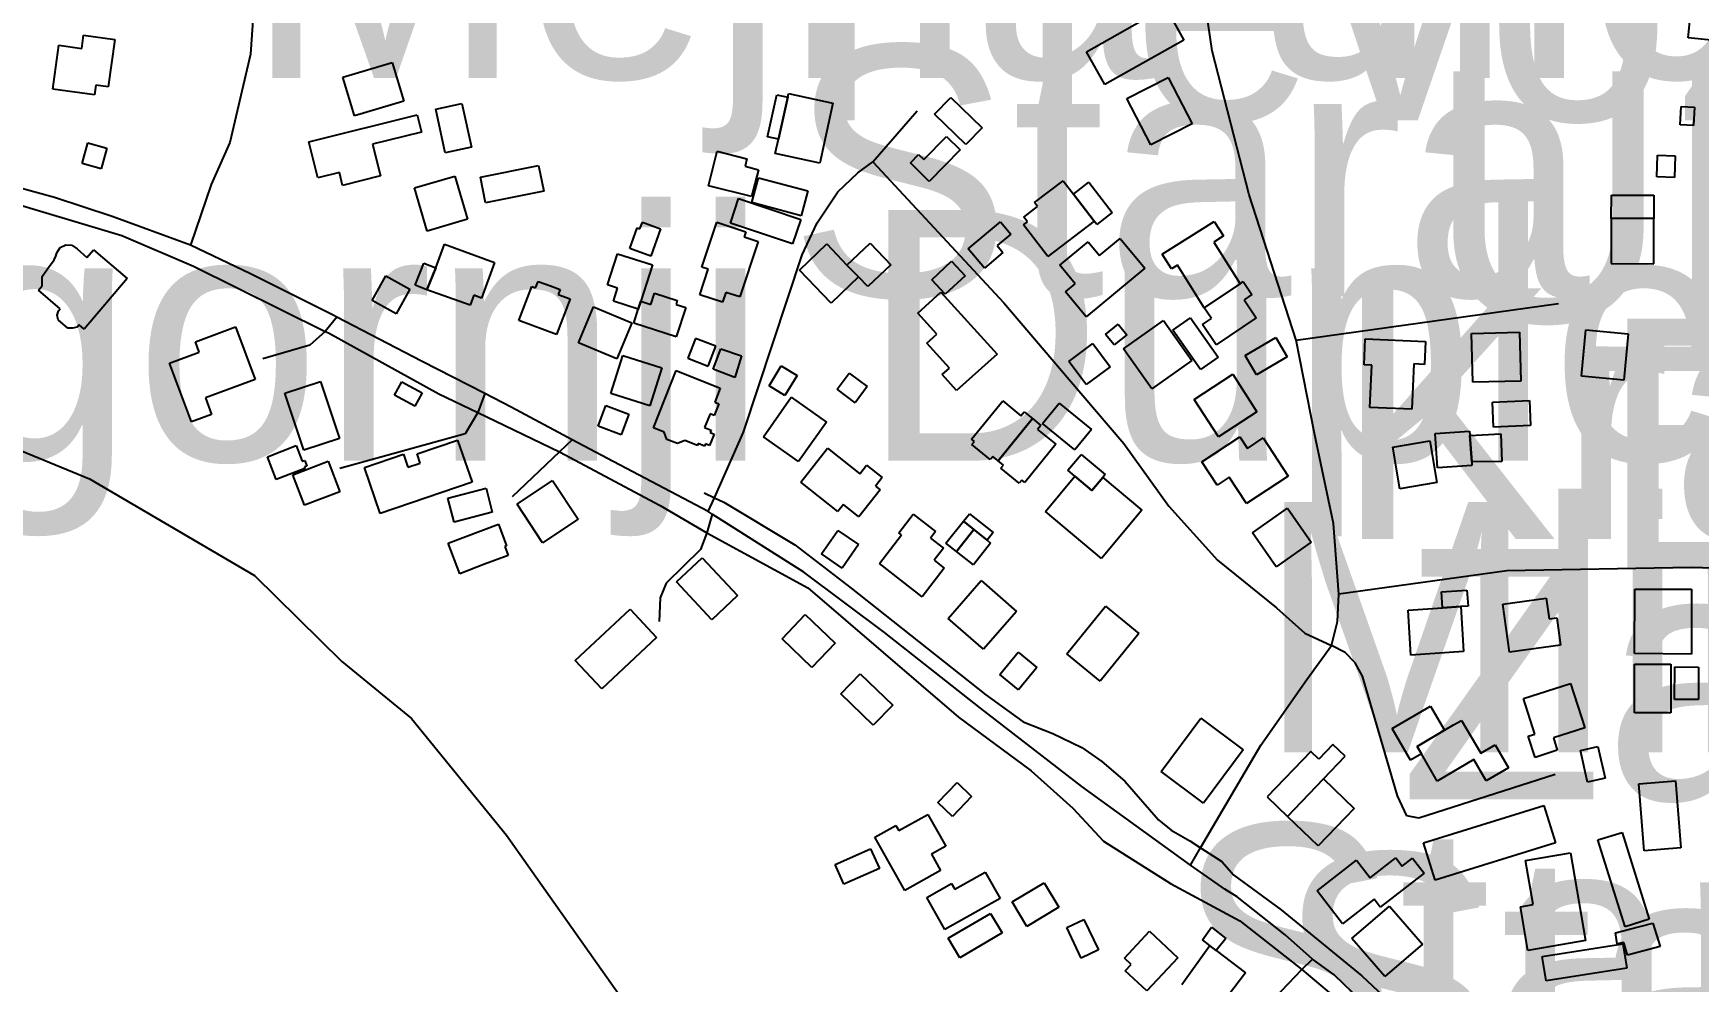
# Model space of a CAD drawing. Extents: x -8864 to 13231, y -7697 to 8949.
# Drawn here: x 4017.5 to 4429.7, y 2731.7 to 2966.6 of the extents above; entities that cross this region are included whole.
import ezdxf

# ---------------------------------------------------------------- set-up
doc = ezdxf.new("R2010")
doc.units = 0
for name, color, linetype in [('OSM_BUILDING_GARAGE', 9, 'CONTINUOUS'), ('OSM_BUILDING_HOUSE', 9, 'CONTINUOUS'), ('OSM_BUILDING_ROOF', 9, 'CONTINUOUS'), ('OSM_BUILDING_YES', 9, 'CONTINUOUS'), ('OSM_HIGHWAY_CYCLEWAY', 8, 'CONTINUOUS'), ('OSM_HIGHWAY_FOOTWAY', 8, 'CONTINUOUS'), ('OSM_HIGHWAY_RESIDENTIAL', 8, 'CONTINUOUS'), ('OSM_HIGHWAY_SERVICE', 8, 'CONTINUOUS'), ('OSM_HIGHWAY_TERTIARY', 8, 'CONTINUOUS'), ('OSM_HIGHWAY_TRACK', 8, 'CONTINUOUS'), ('OSM_HIGHWAY_UNCLASSIFIED', 8, 'CONTINUOUS'), ('OSM_LABELS', 8, 'CONTINUOUS')]:
    doc.layers.add(name, color=color, linetype=linetype)

msp = doc.modelspace()

# ---------------------------------------------------------------- linework, layer by layer
at = {"layer": 'OSM_BUILDING_GARAGE'}
for p, q in [((4218.913174, 2909.203985), (4224.655901, 2914.641417)), ((4224.655901, 2914.641417), (4229.724814, 2909.248463)), ((4221.784537, 2906.301798), (4218.913174, 2909.203985)), ((4224.081628, 2903.899987), (4221.784537, 2906.301798)), ((4229.724814, 2909.248463), (4224.081628, 2903.899987)), ((4239.870297, 2905.556792), (4244.747787, 2910.126903)), ((4248.12451, 2906.524188), (4243.247021, 2901.954076)), ((4244.747787, 2910.126903), (4248.12451, 2906.524188)), ((4243.247021, 2901.954076), (4239.870297, 2905.556792)), ((4273.859581, 2885.330435), (4279.763104, 2889.744873)), ((4279.763104, 2889.744873), (4284.051007, 2884.018334)), ((4278.147484, 2879.603896), (4273.859581, 2885.330435)), ((4284.051007, 2884.018334), (4278.147484, 2879.603896)), ((4157.320518, 2869.296126), (4159.211789, 2874.399973)), ((4159.211789, 2874.399973), (4164.908574, 2872.298389)), ((4163.02496, 2867.194542), (4157.320518, 2869.296126)), ((4164.908574, 2872.298389), (4163.02496, 2867.194542)), ((4273.568617, 2858.387904), (4276.838142, 2862.290846)), ((4276.838142, 2862.290846), (4282.802921, 2857.309313)), ((4275.337376, 2856.909011), (4273.568617, 2858.387904)), ((4279.525738, 2853.395252), (4275.337376, 2856.909011)), ((4282.205677, 2856.597665), (4279.525738, 2853.395252)), ((4282.802921, 2857.309313), (4282.205677, 2856.597665)), ((4212.611489, 2837.661169), (4216.662025, 2843.510023)), ((4216.662025, 2843.510023), (4221.769224, 2839.974024)), ((4217.71103, 2834.125171), (4212.611489, 2837.661169)), ((4221.769224, 2839.974024), (4217.71103, 2834.125171)), ((4423.767714, 2801.645133), (4423.783028, 2809.695645)), ((4423.783028, 2809.695645), (4429.694208, 2809.673406)), ((4429.694208, 2809.673406), (4429.678894, 2801.634013)), ((4429.678894, 2801.634013), (4423.767714, 2801.645133))]:
    msp.add_line(p, q, dxfattribs=at)
at = {"layer": 'OSM_BUILDING_HOUSE'}
for p, q in [((4029.518054, 2962.855537), (4029.962158, 2966.124668)), ((4029.962158, 2966.124668), (4037.665069, 2965.079436)), ((4037.665069, 2965.079436), (4036.064762, 2953.292774)), ((4022.381759, 2952.759038), (4023.859554, 2963.622782)), ((4023.859554, 2963.622782), (4029.518054, 2962.855537)), ((4094.16584, 2955.739062), (4106.31745, 2959.386256)), ((4097.044861, 2946.154059), (4094.16584, 2955.739062)), ((4106.31745, 2959.386256), (4109.19647, 2949.790134)), ((4288.216398, 2950.412825), (4298.392509, 2955.672345)), ((4298.392509, 2955.672345), (4304.32666, 2944.185909)), ((4032.649754, 2951.369101), (4022.381759, 2952.759038)), ((4032.971347, 2953.715314), (4032.649754, 2951.369101)), ((4036.064762, 2953.292774), (4032.971347, 2953.715314)), ((4109.19647, 2949.790134), (4097.044861, 2946.154059)), ((4294.150548, 2938.937509), (4288.216398, 2950.412825)), ((4085.720204, 2939.704754), (4112.565536, 2946.376449)), ((4112.565536, 2946.376449), (4113.622198, 2942.128803)), ((4304.32666, 2944.185909), (4294.150548, 2938.937509)), ((4087.948382, 2930.764682), (4085.720204, 2939.704754)), ((4113.622198, 2942.128803), (4101.508873, 2939.115421)), ((4101.508873, 2939.115421), (4103.4614, 2931.276178)), ((4093.269975, 2932.087901), (4087.948382, 2930.764682)), ((4094.050986, 2928.929965), (4093.269975, 2932.087901)), ((4103.4614, 2931.276178), (4094.050986, 2928.929965)), ((4111.861095, 2928.318393), (4121.815154, 2931.2317)), ((4121.815154, 2931.2317), (4124.946855, 2920.556987)), ((4115.000452, 2917.632561), (4111.861095, 2928.318393)), ((4265.352689, 2924.66008), (4272.427728, 2930.086393)), ((4272.427728, 2930.086393), (4274.969842, 2926.783903)), ((4274.969842, 2926.783903), (4280.107668, 2920.101088)), ((4262.67275, 2921.046245), (4266.103072, 2923.681565)), ((4266.103072, 2923.681565), (4265.352689, 2924.66008)), ((4124.946855, 2920.556987), (4115.000452, 2917.632561)), ((4183.001991, 2908.692489), (4186.707964, 2919.83422)), ((4186.707964, 2919.83422), (4193.905514, 2917.43241)), ((4262.619151, 2919.133692), (4263.583929, 2919.878698)), ((4268.652843, 2911.29445), (4262.619151, 2919.133692)), ((4263.583929, 2919.878698), (4262.67275, 2921.046245)), ((4280.107668, 2920.101088), (4268.652843, 2911.29445)), ((4408.086242, 2920.768258), (4408.032644, 2909.582048)), ((4418.629888, 2920.72378), (4408.086242, 2920.768258)), ((4418.57629, 2909.53757), (4418.629888, 2920.72378)), ((4117.106119, 2908.503457), (4119.25007, 2914.396788)), ((4119.25007, 2914.396788), (4131.662016, 2909.837796)), ((4196.930017, 2915.030599), (4192.366464, 2901.298026)), ((4193.905514, 2917.43241), (4193.484381, 2916.164788)), ((4193.484381, 2916.164788), (4196.930017, 2915.030599)), ((4271.585462, 2909.170627), (4278.63753, 2914.986121)), ((4278.63753, 2914.986121), (4281.424667, 2911.605796)), ((4281.424667, 2911.605796), (4286.531865, 2915.808964)), ((4286.531865, 2915.808964), (4292.649783, 2908.392262)), ((4021.018819, 2908.247709), (4022.718666, 2910.482727)), ((4022.718666, 2910.482727), (4023.070886, 2911.405645)), ((4023.070886, 2911.405645), (4023.346537, 2912.261846)), ((4023.346537, 2912.261846), (4024.196461, 2913.529468)), ((4024.196461, 2913.529468), (4025.567058, 2914.196638)), ((4025.567058, 2914.196638), (4027.090795, 2914.096562)), ((4027.090795, 2914.096562), (4028.354195, 2913.251481)), ((4028.354195, 2913.251481), (4030.750826, 2911.07206)), ((4030.750826, 2911.07206), (4032.389417, 2912.995732)), ((4032.389417, 2912.995732), (4040.766141, 2905.857018)), ((4019.686506, 2906.357395), (4021.018819, 2908.247709)), ((4019.70182, 2904.06678), (4019.686506, 2906.357395)), ((4114.908569, 2903.054906), (4117.106119, 2908.503457)), ((4131.662016, 2909.837796), (4128.423118, 2901.042278)), ((4182.466003, 2901.86512), (4184.57167, 2908.169872)), ((4184.57167, 2908.169872), (4183.001991, 2908.692489)), ((4275.360347, 2904.589396), (4271.585462, 2909.170627)), ((4292.649783, 2908.392262), (4278.086228, 2896.39433)), ((4408.032644, 2909.582048), (4418.57629, 2909.53757)), ((4018.790641, 2902.988189), (4019.70182, 2904.06678)), ((4024.188804, 2898.384719), (4018.790641, 2902.988189)), ((4040.766141, 2905.857018), (4030.092326, 2893.358708)), ((4125.605354, 2899.24092), (4114.908569, 2903.054906)), ((4137.718678, 2895.482531), (4140.865692, 2903.888868)), ((4140.865692, 2903.888868), (4141.838127, 2903.533044)), ((4141.838127, 2903.533044), (4142.450685, 2905.167609)), ((4142.450685, 2905.167609), (4145.521129, 2904.022302)), ((4145.521129, 2904.022302), (4147.910104, 2903.121623)), ((4147.910104, 2903.121623), (4147.458342, 2901.920718)), ((4147.458342, 2901.920718), (4150.360334, 2900.831007)), ((4188.928485, 2902.443334), (4188.109189, 2899.985926)), ((4192.366464, 2901.298026), (4188.928485, 2902.443334)), ((4236.424662, 2897.317248), (4242.159731, 2902.510051)), ((4242.159731, 2902.510051), (4256.041815, 2887.154031)), ((4272.956059, 2902.610126), (4275.360347, 2904.589396)), ((4278.086228, 2896.39433), (4272.956059, 2902.610126)), ((4023.400136, 2896.783512), (4023.752356, 2897.873222)), ((4023.752356, 2897.873222), (4024.188804, 2898.384719)), ((4126.531847, 2901.742806), (4125.605354, 2899.24092)), ((4128.423118, 2901.042278), (4126.531847, 2901.742806)), ((4150.360334, 2900.831007), (4147.052523, 2891.991011)), ((4152.496628, 2889.956143), (4156.202601, 2898.829499)), ((4156.202601, 2898.829499), (4165.6513, 2894.893198)), ((4188.109189, 2899.985926), (4182.466003, 2901.86512)), ((4023.683444, 2895.627085), (4023.400136, 2896.783512)), ((4026.087732, 2893.569979), (4023.683444, 2895.627085)), ((4028.407793, 2893.792368), (4027.220963, 2893.53662)), ((4028.905496, 2894.370582), (4028.407793, 2893.792368)), ((4030.092326, 2893.358708), (4028.905496, 2894.370582)), ((4057.619129, 2890.178533), (4067.557874, 2893.881324)), ((4067.557874, 2893.881324), (4072.389421, 2880.904876)), ((4147.052523, 2891.991011), (4137.718678, 2895.482531)), ((4165.6513, 2894.893198), (4161.945327, 2886.008724)), ((4241.133697, 2892.113325), (4236.424662, 2897.317248)), ((4027.220963, 2893.53662), (4026.087732, 2893.569979)), ((4058.553279, 2887.665528), (4057.619129, 2890.178533)), ((4161.945327, 2886.008724), (4152.496628, 2889.956143)), ((4238.645182, 2889.867188), (4241.133697, 2892.113325)), ((4244.242427, 2883.67363), (4238.645182, 2889.867188)), ((4346.907063, 2884.518712), (4347.198027, 2890.91242)), ((4347.198027, 2890.91242), (4362.121459, 2890.24525)), ((4362.121459, 2890.24525), (4361.868779, 2884.618787)), ((4373.499715, 2892.291237), (4385.406301, 2892.602583)), ((4373.813651, 2880.182109), (4373.499715, 2892.291237)), ((4385.406301, 2892.602583), (4385.720237, 2880.482336)), ((4400.681954, 2881.716599), (4401.761586, 2893.158557)), ((4401.761586, 2893.158557), (4412.243976, 2892.168923)), ((4412.243976, 2892.168923), (4411.164344, 2880.726965)), ((4051.22556, 2884.941252), (4058.553279, 2887.665528)), ((4160.452218, 2877.402236), (4163.446093, 2886.842686)), ((4163.446093, 2886.842686), (4173.101531, 2883.784825)), ((4256.041815, 2887.154031), (4246.057128, 2878.136123)), ((4056.662008, 2870.363597), (4051.22556, 2884.941252)), ((4173.101531, 2883.784825), (4170.107656, 2874.344376)), ((4171.026492, 2868.873585), (4176.669678, 2883.084297)), ((4176.669678, 2883.084297), (4187.557887, 2878.736575)), ((4242.481324, 2882.083543), (4244.242427, 2883.67363)), ((4246.057128, 2878.136123), (4242.481324, 2882.083543)), ((4348.828962, 2884.440875), (4346.907063, 2884.518712)), ((4348.361887, 2873.932955), (4348.828962, 2884.440875)), ((4359.227125, 2884.729982), (4358.721765, 2873.477055)), ((4361.868779, 2884.618787), (4359.227125, 2884.729982)), ((4411.164344, 2880.726965), (4400.681954, 2881.716599)), ((4072.389421, 2880.904876), (4060.099987, 2876.334765)), ((4079.786053, 2877.502312), (4088.629852, 2880.404499)), ((4084.433833, 2863.369437), (4079.786053, 2877.502312)), ((4088.629852, 2880.404499), (4093.277632, 2866.282744)), ((4170.107656, 2874.344376), (4160.452218, 2877.402236)), ((4187.557887, 2878.736575), (4186.179633, 2875.256174)), ((4385.720237, 2880.482336), (4373.813651, 2880.182109)), ((4060.099987, 2876.334765), (4061.639037, 2872.209433)), ((4187.213324, 2874.844753), (4186.064779, 2871.953685)), ((4186.179633, 2875.256174), (4187.213324, 2874.844753)), ((4358.721765, 2873.477055), (4348.361887, 2873.932955)), ((4061.639037, 2872.209433), (4056.662008, 2870.363597)), ((4185.023431, 2872.365106), (4183.675804, 2868.98478)), ((4183.675804, 2868.98478), (4185.25314, 2868.33985)), ((4186.064779, 2871.953685), (4185.023431, 2872.365106)), ((4093.277632, 2866.282744), (4084.433833, 2863.369437)), ((4112.519594, 2862.457638), (4122.534909, 2865.871322)), ((4122.534909, 2865.871322), (4126.110714, 2855.40788)), ((4173.668146, 2867.783875), (4171.026492, 2868.873585)), ((4174.326646, 2866.026995), (4173.668146, 2867.783875)), ((4176.952986, 2864.981763), (4174.326646, 2866.026995)), ((4178.73706, 2865.771247), (4176.952986, 2864.981763)), ((4181.899388, 2864.492505), (4178.73706, 2865.771247)), ((4182.113783, 2865.03736), (4181.899388, 2864.492505)), ((4183.629863, 2864.38131), (4182.113783, 2865.03736)), ((4183.859572, 2864.937285), (4183.629863, 2864.38131)), ((4184.908576, 2864.503625), (4183.859572, 2864.937285)), ((4186.057122, 2867.316856), (4184.908576, 2864.503625)), ((4185.25314, 2868.33985), (4185.008117, 2867.750517)), ((4185.008117, 2867.750517), (4186.057122, 2867.316856)), ((4306.746262, 2860.478368), (4316.133706, 2866.683045)), ((4316.133706, 2866.683045), (4318.01732, 2863.814216)), ((4318.01732, 2863.814216), (4321.891746, 2866.382819)), ((4321.891746, 2866.382819), (4328.101548, 2856.93125)), ((4099.510405, 2859.055073), (4109.135214, 2862.346443)), ((4109.135214, 2862.346443), (4110.245475, 2859.12179)), ((4113.300605, 2860.167023), (4112.519594, 2862.457638)), ((4103.407802, 2847.646474), (4099.510405, 2859.055073)), ((4110.245475, 2859.12179), (4113.300605, 2860.167023)), ((4268.032628, 2848.18021), (4275.337376, 2856.909011)), ((4275.337376, 2856.909011), (4279.525738, 2853.395252)), ((4279.525738, 2853.395252), (4282.205677, 2856.597665)), ((4282.205677, 2856.597665), (4291.922371, 2848.469316)), ((4310.559432, 2854.685113), (4306.746262, 2860.478368)), ((4313.499708, 2856.71998), (4310.559432, 2854.685113)), ((4317.833553, 2850.13724), (4313.499708, 2856.71998)), ((4328.101548, 2856.93125), (4317.833553, 2850.13724)), ((4126.110714, 2855.40788), (4103.407802, 2847.646474)), ((4120.138278, 2851.46046), (4129.586978, 2853.928987)), ((4129.586978, 2853.928987), (4131.126028, 2848.024537)), ((4137.236289, 2849.970448), (4146.057117, 2855.84154)), ((4146.057117, 2855.84154), (4152.412401, 2846.289896)), ((4121.677329, 2845.567129), (4120.138278, 2851.46046)), ((4143.583916, 2840.418804), (4137.236289, 2849.970448)), ((4291.922371, 2848.469316), (4281.922369, 2836.54922)), ((4319.273063, 2842.92069), (4327.948408, 2849.025291)), ((4327.948408, 2849.025291), (4333.836617, 2840.618955)), ((4131.126028, 2848.024537), (4121.677329, 2845.567129)), ((4152.412401, 2846.289896), (4143.583916, 2840.418804)), ((4281.922369, 2836.54922), (4268.032628, 2848.18021)), ((4325.161272, 2834.503234), (4319.273063, 2842.92069)), ((4333.836617, 2840.618955), (4325.161272, 2834.503234)), ((4176.677335, 2830.755965), (4183.078561, 2836.738252)), ((4183.078561, 2836.738252), (4191.830476, 2827.375639)), ((4185.42925, 2821.393352), (4176.677335, 2830.755965)), ((4413.85194, 2812.975896), (4413.874911, 2828.965726)), ((4413.874911, 2828.965726), (4427.933105, 2828.943487)), ((4427.933105, 2828.943487), (4427.910134, 2812.88694)), ((4191.830476, 2827.375639), (4185.42925, 2821.393352)), ((4273.315937, 2812.920298), (4282.879491, 2824.71808)), ((4282.879491, 2824.71808), (4291.156674, 2817.979667)), ((4357.772301, 2823.750684), (4366.28685, 2824.317778)), ((4358.50737, 2812.642311), (4357.772301, 2823.750684)), ((4366.28685, 2824.317778), (4370.804462, 2824.618005)), ((4370.804462, 2824.618005), (4371.539531, 2813.509631)), ((4381.263881, 2825.218457), (4391.991294, 2826.68623)), ((4382.879502, 2813.365078), (4381.263881, 2825.218457)), ((4391.991294, 2826.68623), (4392.680421, 2821.615742)), ((4202.825883, 2816.623089), (4208.59158, 2822.660974)), ((4208.59158, 2822.660974), (4216.003526, 2815.600096)), ((4392.680421, 2821.615742), (4394.602321, 2821.882609)), ((4394.602321, 2821.882609), (4395.528814, 2815.088599)), ((4210.237829, 2809.562212), (4202.825883, 2816.623089)), ((4216.003526, 2815.600096), (4210.237829, 2809.562212)), ((4291.156674, 2817.979667), (4281.59312, 2806.170766)), ((4281.59312, 2806.170766), (4273.315937, 2812.920298)), ((4371.539531, 2813.509631), (4358.50737, 2812.642311)), ((4395.528814, 2815.088599), (4382.879502, 2813.365078)), ((4427.910134, 2812.88694), (4413.85194, 2812.975896)), ((4413.836626, 2798.353763), (4413.85194, 2810.407293)), ((4413.85194, 2810.407293), (4422.848878, 2810.407293)), ((4422.848878, 2810.407293), (4422.833564, 2798.342643)), ((4386.355765, 2801.889762), (4398.017329, 2805.592553)), ((4398.017329, 2805.592553), (4401.52422, 2794.584255)), ((4389.165873, 2793.060884), (4386.355765, 2801.889762)), ((4296.639063, 2783.820586), (4306.485925, 2797.008304)), ((4306.485925, 2797.008304), (4316.975972, 2789.157942)), ((4422.833564, 2798.342643), (4413.836626, 2798.353763)), ((4387.534939, 2792.538268), (4389.165873, 2793.060884)), ((4389.204158, 2787.300987), (4387.534939, 2792.538268)), ((4401.52422, 2794.584255), (4393.74474, 2792.104608)), ((4393.74474, 2792.104608), (4394.717175, 2789.057867)), ((4316.975972, 2789.157942), (4307.136767, 2775.959105)), ((4394.717175, 2789.057867), (4389.204158, 2787.300987)), ((4307.136767, 2775.959105), (4296.639063, 2783.820586)), ((4327.925437, 2772.645496), (4336.876434, 2781.963631)), ((4336.876434, 2781.963631), (4344.472147, 2774.669244)), ((4414.931572, 2780.751606), (4423.982109, 2781.474373)), ((4416.256228, 2764.139084), (4414.931572, 2780.751606)), ((4423.982109, 2781.474373), (4425.314422, 2764.861851)), ((4344.472147, 2774.669244), (4335.52115, 2765.351109)), ((4225.804446, 2767.552768), (4230.995871, 2770.454956)), ((4230.995871, 2770.454956), (4231.715626, 2769.165095)), ((4231.715626, 2769.165095), (4238.936147, 2773.190351)), ((4238.936147, 2773.190351), (4243.354218, 2765.284392)), ((4335.52115, 2765.351109), (4327.925437, 2772.645496)), ((4233.193421, 2754.320572), (4225.804446, 2767.552768)), ((4243.354218, 2765.284392), (4239.801385, 2763.305122)), ((4239.801385, 2763.305122), (4242.060191, 2759.257627)), ((4335.26847, 2754.231616), (4344.985164, 2761.82623)), ((4344.985164, 2761.82623), (4348.377201, 2757.478508)), ((4348.377201, 2757.478508), (4354.724828, 2762.448921)), ((4354.724828, 2762.448921), (4356.317477, 2760.391815)), ((4356.317477, 2760.391815), (4358.859591, 2762.371085)), ((4358.859591, 2762.371085), (4361.753925, 2758.657174)), ((4425.314422, 2764.861851), (4416.256228, 2764.139084)), ((4242.060191, 2759.257627), (4233.193421, 2754.320572)), ((4245.567082, 2754.631918), (4253.132167, 2758.901803)), ((4253.132167, 2758.901803), (4256.815169, 2752.363541)), ((4361.753925, 2758.657174), (4350.911657, 2750.184121)), ((4238.67581, 2752.60817), (4244.770757, 2756.044093)), ((4244.770757, 2756.044093), (4245.567082, 2754.631918)), ((4341.585469, 2746.114386), (4335.26847, 2754.231616)), ((4243.155137, 2744.668852), (4238.67581, 2752.60817)), ((4256.815169, 2752.363541), (4243.155137, 2744.668852)), ((4349.357293, 2752.185629), (4341.585469, 2746.114386)), ((4343.897874, 2742.456073), (4353.193434, 2750.473228)), ((4350.911657, 2750.184121), (4349.357293, 2752.185629)), ((4353.193434, 2750.473228), (4361.348106, 2741.010539)), ((4273.292966, 2745.15811), (4277.534926, 2747.170738)), ((4277.534926, 2747.170738), (4281.126045, 2739.620603)), ((4276.884084, 2737.596855), (4273.292966, 2745.15811)), ((4287.573212, 2737.607974), (4293.7677, 2744.235192)), ((4293.7677, 2744.235192), (4300.796797, 2737.685811)), ((4352.060203, 2733.004505), (4343.897874, 2742.456073)), ((4281.126045, 2739.620603), (4276.884084, 2737.596855)), ((4289.257745, 2736.040126), (4287.573212, 2737.607974)), ((4300.796797, 2737.685811), (4293.139829, 2729.479625)), ((4301.769232, 2731.047474), (4308.668161, 2740.665835)), ((4308.668161, 2740.665835), (4310.299095, 2739.498288)), ((4310.299095, 2739.498288), (4317.565559, 2733.916303)), ((4361.348106, 2741.010539), (4352.060203, 2733.004505)), ((4287.795264, 2734.472278), (4289.257745, 2736.040126)), ((4293.139829, 2729.479625), (4287.795264, 2734.472278)), ((4317.565559, 2733.916303), (4310.199555, 2724.275703))]:
    msp.add_line(p, q, dxfattribs=at)
at = {"layer": 'OSM_BUILDING_ROOF'}
for p, q in [((4274.969842, 2926.783903), (4278.790669, 2929.730569)), ((4280.107668, 2920.101088), (4274.969842, 2926.783903)), ((4278.790669, 2929.730569), (4284.564024, 2922.224911)), ((4280.743196, 2919.278246), (4280.107668, 2920.101088)), ((4284.564024, 2922.224911), (4280.743196, 2919.278246))]:
    msp.add_line(p, q, dxfattribs=at)
at = {"layer": 'OSM_BUILDING_YES'}
for p, q in [((4278.170455, 2962.032695), (4297.73401, 2973.018754)), ((4297.73401, 2973.018754), (4302.282249, 2964.868166)), ((4427.075525, 2965.501977), (4427.986704, 2974.464288)), ((4302.282249, 2964.868166), (4282.718694, 2953.893226)), ((4432.833565, 2964.923763), (4427.075525, 2965.501977)), ((4282.718694, 2953.893226), (4278.170455, 2962.032695)), ((4199.204137, 2940.961256), (4201.516541, 2951.39134)), ((4201.516541, 2951.39134), (4204.234765, 2950.790888)), ((4204.234765, 2950.790888), (4204.441503, 2951.713806)), ((4204.441503, 2951.713806), (4215.43691, 2949.289756)), ((4117.136746, 2947.788625), (4123.591571, 2949.21192)), ((4119.479779, 2937.013836), (4117.136746, 2947.788625)), ((4123.591571, 2949.21192), (4125.949917, 2938.426012)), ((4204.234765, 2950.790888), (4201.930018, 2940.360804)), ((4201.930018, 2940.360804), (4204.234765, 2950.790888)), ((4215.43691, 2949.289756), (4212.152071, 2934.422995)), ((4240.574739, 2946.554361), (4244.594647, 2950.713051)), ((4244.594647, 2950.713051), (4252.351156, 2943.218513)), ((4425.115341, 2943.94128), (4425.352707, 2948.444675)), ((4425.352707, 2948.444675), (4428.706459, 2948.266763)), ((4428.706459, 2948.266763), (4428.461436, 2943.763368)), ((4248.323591, 2939.070943), (4240.574739, 2946.554361)), ((4252.351156, 2943.218513), (4248.323591, 2939.070943)), ((4428.461436, 2943.763368), (4425.115341, 2943.94128)), ((4029.57931, 2934.356278), (4030.988192, 2939.471244)), ((4030.988192, 2939.471244), (4035.689571, 2938.181383)), ((4201.930018, 2940.360804), (4199.204137, 2940.961256)), ((4201.149007, 2936.858164), (4201.930018, 2940.360804)), ((4237.933084, 2935.312554), (4243.545642, 2941.027973)), ((4243.545642, 2941.027973), (4246.907052, 2937.736603)), ((4035.689571, 2938.181383), (4034.280688, 2933.055297)), ((4125.949917, 2938.426012), (4119.479779, 2937.013836)), ((4184.625268, 2928.852129), (4186.753906, 2937.36966)), ((4186.753906, 2937.36966), (4194.135224, 2935.523824)), ((4194.135224, 2935.523824), (4193.668148, 2933.65575)), ((4212.152071, 2934.422995), (4201.149007, 2936.858164)), ((4234.602303, 2934.500831), (4236.639057, 2936.580176)), ((4236.639057, 2936.580176), (4237.933084, 2935.312554)), ((4246.907052, 2937.736603), (4239.25774, 2929.93072)), ((4419.334329, 2931.076027), (4419.541068, 2936.435623)), ((4419.541068, 2936.435623), (4423.90554, 2936.26883)), ((4423.90554, 2936.26883), (4423.691145, 2930.909235)), ((4034.280688, 2933.055297), (4029.57931, 2934.356278)), ((4128.162781, 2930.931474), (4142.550226, 2933.844781)), ((4129.456809, 2924.582244), (4128.162781, 2930.931474)), ((4142.550226, 2933.844781), (4143.844253, 2927.495551)), ((4193.668148, 2933.65575), (4196.968302, 2932.821788)), ((4196.968302, 2932.821788), (4195.30674, 2926.183451)), ((4195.375652, 2924.66008), (4196.99893, 2930.80916)), ((4196.99893, 2930.80916), (4209.219452, 2927.573387)), ((4239.25774, 2929.93072), (4234.602303, 2934.500831)), ((4423.691145, 2930.909235), (4419.334329, 2931.076027)), ((4143.844253, 2927.495551), (4129.456809, 2924.582244)), ((4195.30674, 2926.183451), (4184.625268, 2928.852129)), ((4209.219452, 2927.573387), (4207.596174, 2921.424308)), ((4190.038745, 2919.567352), (4192.075499, 2925.649715)), ((4192.075499, 2925.649715), (4207.450692, 2920.523629)), ((4207.596174, 2921.424308), (4195.375652, 2924.66008)), ((4408.086242, 2920.768258), (4408.109213, 2926.517035)), ((4408.109213, 2926.517035), (4418.652859, 2926.472557)), ((4418.652859, 2926.472557), (4418.629888, 2920.72378)), ((4165.130626, 2913.307078), (4166.945328, 2918.388686)), ((4166.945328, 2918.388686), (4167.665083, 2918.132938)), ((4167.665083, 2918.132938), (4168.27764, 2919.83422)), ((4168.27764, 2919.83422), (4172.787595, 2918.210774)), ((4205.421595, 2914.430147), (4190.038745, 2919.567352)), ((4207.450692, 2920.523629), (4205.421595, 2914.430147)), ((4248.905521, 2913.251481), (4256.868768, 2919.923176)), ((4256.868768, 2919.923176), (4259.433852, 2916.865316)), ((4296.960656, 2911.894903), (4309.824363, 2920.012132)), ((4309.824363, 2920.012132), (4312.090826, 2916.420536)), ((4418.629888, 2920.72378), (4408.086242, 2920.768258)), ((4172.787595, 2918.210774), (4170.360336, 2911.427884)), ((4207.167384, 2907.936363), (4213.959115, 2914.474625)), ((4213.959115, 2914.474625), (4218.913174, 2909.203985)), ((4259.433852, 2916.865316), (4256.049472, 2914.018726)), ((4312.090826, 2916.420536), (4309.678881, 2914.897166)), ((4309.678881, 2914.897166), (4316.202618, 2904.567157)), ((4159.671208, 2904.311409), (4162.129094, 2911.994978)), ((4162.129094, 2911.994978), (4170.743184, 2909.226224)), ((4170.360336, 2911.427884), (4165.130626, 2913.307078)), ((4252.933086, 2908.458979), (4248.905521, 2913.251481)), ((4257.496639, 2912.295204), (4252.933086, 2908.458979)), ((4256.049472, 2914.018726), (4257.496639, 2912.295204)), ((4299.265404, 2908.247709), (4296.960656, 2911.894903)), ((4101.371048, 2900.441825), (4104.770742, 2906.557546)), ((4104.770742, 2906.557546), (4110.727864, 2903.255057)), ((4112.014234, 2904.222453), (4114.211784, 2909.671004)), ((4114.211784, 2909.671004), (4117.106119, 2908.503457)), ((4117.106119, 2908.503457), (4114.908569, 2903.054906)), ((4170.743184, 2909.226224), (4167.871821, 2900.263913)), ((4214.992806, 2899.763536), (4207.167384, 2907.936363)), ((4221.784537, 2906.301798), (4214.992806, 2899.763536)), ((4218.913174, 2909.203985), (4221.784537, 2906.301798)), ((4300.6896, 2909.148388), (4299.265404, 2908.247709)), ((4307.328192, 2898.58487), (4300.6896, 2909.148388)), ((4110.727864, 2903.255057), (4107.32817, 2897.128216)), ((4114.908569, 2903.054906), (4112.014234, 2904.222453)), ((4162.144408, 2903.510805), (4159.671208, 2904.311409)), ((4161.087747, 2900.219435), (4162.144408, 2903.510805)), ((4170.398621, 2899.45219), (4171.286829, 2902.232063)), ((4171.286829, 2902.232063), (4176.907044, 2900.430706)), ((4316.202618, 2904.567157), (4307.328192, 2898.58487)), ((4307.328192, 2898.58487), (4316.202618, 2904.567157)), ((4316.202618, 2904.567157), (4316.983629, 2905.089773)), ((4316.983629, 2905.089773), (4319.135237, 2901.898479)), ((4319.135237, 2901.898479), (4317.205681, 2900.597498)), ((4107.32817, 2897.128216), (4101.371048, 2900.441825)), ((4167.228636, 2898.240166), (4161.087747, 2900.219435)), ((4166.126032, 2894.793123), (4167.228636, 2898.240166)), ((4167.871821, 2900.263913), (4167.228636, 2898.240166)), ((4167.228636, 2898.240166), (4167.871821, 2900.263913)), ((4167.871821, 2900.263913), (4170.398621, 2899.45219)), ((4176.907044, 2900.430706), (4176.608422, 2899.46331)), ((4176.608422, 2899.46331), (4179.005053, 2898.696065)), ((4179.005053, 2898.696065), (4176.669678, 2891.401678)), ((4309.112265, 2895.938431), (4307.328192, 2898.58487)), ((4317.205681, 2900.597498), (4320.21487, 2896.127462)), ((4176.669678, 2891.401678), (4166.126032, 2894.793123)), ((4282.925432, 2892.01325), (4286.041819, 2894.581852)), ((4286.041819, 2894.581852), (4288.178113, 2891.957652)), ((4287.335846, 2888.421654), (4297.243964, 2895.449173)), ((4297.243964, 2895.449173), (4304.257747, 2885.552824)), ((4299.571682, 2893.069601), (4303.951468, 2896.16082)), ((4303.951468, 2896.16082), (4310.773827, 2886.420145)), ((4306.914715, 2894.459538), (4309.112265, 2895.938431)), ((4310.291438, 2889.455766), (4306.914715, 2894.459538)), ((4320.21487, 2896.127462), (4310.291438, 2889.455766)), ((4181.424656, 2891.034734), (4179.525727, 2886.142158)), ((4186.43997, 2889.088823), (4181.424656, 2891.034734)), ((4285.061727, 2889.411288), (4282.925432, 2892.01325)), ((4288.178113, 2891.957652), (4285.061727, 2889.411288)), ((4306.394041, 2883.328926), (4299.571682, 2893.069601)), ((4317.473675, 2886.775969), (4325.046417, 2891.223766)), ((4325.046417, 2891.223766), (4327.848868, 2886.442384)), ((4179.525727, 2886.142158), (4184.541042, 2884.196246)), ((4184.541042, 2884.196246), (4186.43997, 2889.088823)), ((4185.812099, 2883.417882), (4187.657428, 2888.455012)), ((4187.657428, 2888.455012), (4192.764626, 2886.764849)), ((4192.764626, 2886.764849), (4191.141349, 2881.394134)), ((4294.34963, 2878.536425), (4287.335846, 2888.421654)), ((4304.257747, 2885.552824), (4294.34963, 2878.536425)), ((4310.773827, 2886.420145), (4306.394041, 2883.328926)), ((4320.276126, 2882.005706), (4317.473675, 2886.775969)), ((4327.848868, 2886.442384), (4320.276126, 2882.005706)), ((4191.141349, 2881.394134), (4185.812099, 2883.417882)), ((4199.617613, 2879.281431), (4202.649773, 2884.262963)), ((4202.649773, 2884.262963), (4206.585455, 2881.861153)), ((4206.585455, 2881.861153), (4203.553295, 2876.89074)), ((4216.462944, 2878.447469), (4219.441505, 2882.472725)), ((4219.441505, 2882.472725), (4223.913175, 2879.147997)), ((4304.862648, 2875.945583), (4314.372603, 2882.15026)), ((4314.372603, 2882.15026), (4320.375666, 2872.887722)), ((4106.914693, 2877.024174), (4108.744709, 2880.326663)), ((4108.744709, 2880.326663), (4113.737052, 2877.557909)), ((4113.737052, 2877.557909), (4111.907037, 2874.266539)), ((4203.553295, 2876.89074), (4199.617613, 2879.281431)), ((4220.9193, 2875.111621), (4216.462944, 2878.447469)), ((4223.913175, 2879.147997), (4220.9193, 2875.111621)), ((4111.907037, 2874.266539), (4106.914693, 2877.024174)), ((4198.216388, 2866.705284), (4205.130631, 2876.479318)), ((4205.130631, 2876.479318), (4213.805976, 2870.319119)), ((4249.747787, 2866.115951), (4257.443041, 2875.5564)), ((4257.443041, 2875.5564), (4261.930024, 2871.898087)), ((4267.312873, 2869.952176), (4271.394038, 2874.967067)), ((4271.394038, 2874.967067), (4279.403227, 2868.451045)), ((4310.873368, 2866.683045), (4304.862648, 2875.945583)), ((4378.660512, 2875.256174), (4387.802932, 2875.656476)), ((4378.936163, 2869.073736), (4378.660512, 2875.256174)), ((4387.802932, 2875.656476), (4388.078583, 2869.474038)), ((4213.805976, 2870.319119), (4206.891733, 2860.545085)), ((4256.309809, 2860.745236), (4264.816701, 2871.197559)), ((4264.816701, 2871.197559), (4256.309809, 2860.745236)), ((4261.930024, 2871.898087), (4262.726349, 2872.887722)), ((4262.726349, 2872.887722), (4264.816701, 2871.197559)), ((4264.816701, 2871.197559), (4266.899397, 2869.496277)), ((4266.899397, 2869.496277), (4266.103072, 2868.506642)), ((4275.322062, 2863.436153), (4267.312873, 2869.952176)), ((4320.375666, 2872.887722), (4310.873368, 2866.683045)), ((4388.078583, 2869.474038), (4378.936163, 2869.073736)), ((4206.891733, 2860.545085), (4198.216388, 2866.705284)), ((4250.436914, 2865.537738), (4249.747787, 2866.115951)), ((4249.809043, 2864.770493), (4250.436914, 2865.537738)), ((4270.574742, 2864.83721), (4262.894802, 2855.374521)), ((4266.103072, 2868.506642), (4270.574742, 2864.83721)), ((4279.403227, 2868.451045), (4275.322062, 2863.436153)), ((4353.982102, 2864.103323), (4363.15515, 2865.637813)), ((4363.15515, 2865.637813), (4364.885625, 2855.352282)), ((4364.525748, 2867.528127), (4373.017326, 2868.10634)), ((4365.107677, 2859.010595), (4364.525748, 2867.528127)), ((4373.017326, 2868.10634), (4373.093896, 2867.005511)), ((4373.093896, 2867.005511), (4380.720236, 2867.416932)), ((4373.093896, 2867.005511), (4373.538, 2860.478368)), ((4373.538, 2860.478368), (4373.093896, 2867.005511)), ((4380.720236, 2867.416932), (4381.026515, 2860.567324)), ((4075.482837, 2861.712632), (4082.588504, 2864.503625)), ((4077.665073, 2856.119527), (4075.482837, 2861.712632)), ((4082.588504, 2864.503625), (4084.081613, 2860.611802)), ((4084.081613, 2860.611802), (4084.717141, 2860.789714)), ((4084.717141, 2860.789714), (4085.222501, 2859.444256)), ((4207.450692, 2855.441238), (4214.104598, 2863.858694)), ((4214.104598, 2863.858694), (4222.129101, 2857.487225)), ((4254.38791, 2861.034343), (4249.809043, 2864.770493)), ((4255.015782, 2861.801588), (4254.38791, 2861.034343)), ((4256.309809, 2860.745236), (4255.015782, 2861.801588)), ((4257.619151, 2859.677765), (4256.309809, 2860.745236)), ((4355.712577, 2853.806673), (4353.982102, 2864.103323)), ((4084.747769, 2858.854923), (4077.665073, 2856.119527)), ((4081.715609, 2857.231477), (4090.505809, 2860.600683)), ((4084.602287, 2849.7147), (4081.715609, 2857.231477)), ((4085.222501, 2859.444256), (4084.6176, 2859.210746)), ((4084.6176, 2859.210746), (4084.747769, 2858.854923)), ((4090.505809, 2860.600683), (4093.392487, 2853.083906)), ((4222.129101, 2857.487225), (4223.737064, 2859.655526)), ((4223.737064, 2859.655526), (4227.603834, 2856.575427)), ((4227.603834, 2856.575427), (4225.934614, 2854.462723)), ((4256.991279, 2858.91052), (4257.619151, 2859.677765)), ((4261.56249, 2855.17437), (4256.991279, 2858.91052)), ((4373.599256, 2859.588809), (4365.107677, 2859.010595)), ((4381.026515, 2860.567324), (4373.538, 2860.478368)), ((4373.538, 2860.478368), (4373.599256, 2859.588809)), ((4093.392487, 2853.083906), (4084.602287, 2849.7147)), ((4216.608427, 2848.157971), (4207.450692, 2855.441238)), ((4227.113788, 2853.528686), (4221.861107, 2846.879229)), ((4225.934614, 2854.462723), (4227.113788, 2853.528686)), ((4262.190361, 2855.941615), (4261.56249, 2855.17437)), ((4262.894802, 2855.374521), (4262.190361, 2855.941615)), ((4364.885625, 2855.352282), (4355.712577, 2853.806673)), ((4218.009652, 2849.948209), (4216.608427, 2848.157971)), ((4221.861107, 2846.879229), (4218.009652, 2849.948209)), ((4120.191877, 2840.340967), (4132.619137, 2845.066752)), ((4132.619137, 2845.066752), (4134.602292, 2839.673798)), ((4231.746254, 2842.931809), (4235.306744, 2847.524159)), ((4235.306744, 2847.524159), (4240.858046, 2843.209796)), ((4243.384846, 2840.296489), (4247.764632, 2845.778399)), ((4247.764632, 2845.778399), (4249.242427, 2847.635354)), ((4247.764632, 2845.778399), (4250.276118, 2843.754651)), ((4250.276118, 2843.754651), (4247.764632, 2845.778399)), ((4249.242427, 2847.635354), (4255.107665, 2842.987406)), ((4123.06324, 2832.779712), (4120.191877, 2840.340967)), ((4226.93002, 2835.292718), (4232.435381, 2842.386954)), ((4232.435381, 2842.386954), (4231.746254, 2842.931809)), ((4240.858046, 2843.209796), (4239.602304, 2841.58635)), ((4239.602304, 2841.58635), (4242.825887, 2839.084465)), ((4245.980558, 2838.250503), (4243.384846, 2840.296489)), ((4245.980558, 2838.250503), (4250.276118, 2843.754651)), ((4250.276118, 2843.754651), (4245.980558, 2838.250503)), ((4254.456823, 2840.363206), (4250.199548, 2834.981372)), ((4250.276118, 2843.754651), (4253.637527, 2841.041495)), ((4253.637527, 2841.041495), (4250.276118, 2843.754651)), ((4255.107665, 2842.987406), (4253.637527, 2841.041495)), ((4253.637527, 2841.041495), (4254.456823, 2840.363206)), ((4135.069367, 2837.305346), (4129.211786, 2835.114806)), ((4134.602292, 2839.673798), (4134.219444, 2839.551483)), ((4134.219444, 2839.551483), (4135.069367, 2837.305346)), ((4242.825887, 2839.084465), (4240.505826, 2836.093321)), ((4240.505826, 2836.093321), (4243.001998, 2834.14741)), ((4250.199548, 2834.981372), (4245.980558, 2838.250503)), ((4129.211786, 2835.114806), (4123.06324, 2832.779712)), ((4237.504294, 2827.042054), (4226.93002, 2835.292718)), ((4243.001998, 2834.14741), (4237.504294, 2827.042054)), ((4243.966776, 2821.715817), (4252.106133, 2831.07843)), ((4252.106133, 2831.07843), (4260.835078, 2823.450458)), ((4366.026513, 2828.265198), (4372.366484, 2828.687739)), ((4366.28685, 2824.317778), (4366.026513, 2828.265198)), ((4372.366484, 2828.687739), (4372.634477, 2824.740319)), ((4151.662018, 2811.285733), (4165.214853, 2824.006432)), ((4165.214853, 2824.006432), (4171.799846, 2817.001152)), ((4370.804462, 2824.618005), (4366.28685, 2824.317778)), ((4372.634477, 2824.740319), (4370.804462, 2824.618005)), ((4252.703377, 2814.087845), (4243.966776, 2821.715817)), ((4260.835078, 2823.450458), (4252.703377, 2814.087845)), ((4171.799846, 2817.001152), (4158.247011, 2804.280453)), ((4158.247011, 2804.280453), (4151.662018, 2811.285733)), ((4256.738599, 2807.794212), (4261.317467, 2813.365078)), ((4261.317467, 2813.365078), (4265.934619, 2809.551092)), ((4217.404751, 2803.068428), (4222.205671, 2807.994363)), ((4222.205671, 2807.994363), (4230.222517, 2800.199599)), ((4261.348095, 2803.980226), (4256.738599, 2807.794212)), ((4265.934619, 2809.551092), (4261.348095, 2803.980226)), ((4225.421598, 2795.273663), (4217.404751, 2803.068428)), ((4230.222517, 2800.199599), (4225.421598, 2795.273663)), ((4353.844276, 2794.450821), (4363.331261, 2799.999448)), ((4363.331261, 2799.999448), (4366.815181, 2794.006041)), ((4366.815181, 2794.006041), (4369.051016, 2795.318141)), ((4369.051016, 2795.318141), (4371.018857, 2796.463449)), ((4371.018857, 2796.463449), (4375.766178, 2788.312861)), ((4358.400173, 2786.611579), (4353.844276, 2794.450821)), ((4360.008136, 2790.025263), (4366.815181, 2794.006041)), ((4366.815181, 2794.006041), (4360.008136, 2790.025263)), ((4333.721763, 2788.76876), (4322.879495, 2777.493595)), ((4335.720231, 2786.845088), (4333.721763, 2788.76876)), ((4339.204152, 2790.470043), (4335.720231, 2786.845088)), ((4336.876434, 2781.963631), (4342.243969, 2787.556736)), ((4342.243969, 2787.556736), (4339.204152, 2790.470043)), ((4361.087769, 2788.190547), (4358.400173, 2786.611579)), ((4361.087769, 2788.190547), (4360.008136, 2790.025263)), ((4360.008136, 2790.025263), (4361.087769, 2788.190547)), ((4365.00048, 2781.441015), (4361.087769, 2788.190547)), ((4374.051017, 2786.733893), (4365.00048, 2781.441015)), ((4377.09849, 2781.496612), (4374.051017, 2786.733893)), ((4375.766178, 2788.312861), (4379.326668, 2790.392206)), ((4379.326668, 2790.392206), (4382.619165, 2784.732384)), ((4400.444588, 2788.980031), (4404.770775, 2789.969665)), ((4402.236318, 2781.118549), (4400.444588, 2788.980031)), ((4404.770775, 2789.969665), (4406.562506, 2782.108184)), ((4382.619165, 2784.732384), (4377.09849, 2781.496612)), ((4241.432319, 2776.159256), (4246.141355, 2781.074071)), ((4246.141355, 2781.074071), (4249.755444, 2777.615909)), ((4327.925437, 2772.645496), (4336.876434, 2781.963631)), ((4406.562506, 2782.108184), (4402.236318, 2781.118549)), ((4245.054065, 2772.689974), (4241.432319, 2776.159256)), ((4249.755444, 2777.615909), (4245.054065, 2772.689974)), ((4322.879495, 2777.493595), (4327.925437, 2772.645496)), ((4361.600786, 2766.173951), (4391.409365, 2775.369772)), ((4391.409365, 2775.369772), (4394.273071, 2766.107234)), ((4364.464492, 2756.911414), (4361.600786, 2766.173951)), ((4394.273071, 2766.107234), (4364.464492, 2756.911414)), ((4404.786089, 2766.841121), (4410.758525, 2768.709195)), ((4411.50125, 2745.358261), (4404.786089, 2766.841121)), ((4410.758525, 2768.709195), (4417.473686, 2747.215216)), ((4216.003526, 2760.747639), (4224.770755, 2764.6617)), ((4224.770755, 2764.6617), (4226.937677, 2759.769123)), ((4386.884096, 2761.781752), (4397.971387, 2763.683185)), ((4388.76771, 2750.86241), (4386.884096, 2761.781752)), ((4397.971387, 2763.683185), (4401.707988, 2741.933457)), ((4218.170448, 2755.866181), (4216.003526, 2760.747639)), ((4226.937677, 2759.769123), (4218.170448, 2755.866181)), ((4259.79373, 2751.540699), (4267.703379, 2756.266483)), ((4267.703379, 2756.266483), (4271.340439, 2750.173001)), ((4263.438447, 2745.447217), (4259.79373, 2751.540699)), ((4271.340439, 2750.173001), (4263.438447, 2745.447217)), ((4385.590068, 2750.317555), (4388.76771, 2750.86241)), ((4387.458369, 2739.476049), (4385.590068, 2750.317555)), ((4243.98209, 2742.511671), (4254.456823, 2748.67187)), ((4254.456823, 2748.67187), (4257.289901, 2743.857129)), ((4417.473686, 2747.215216), (4411.50125, 2745.358261)), ((4412.603854, 2744.757808), (4418.331267, 2746.225581)), ((4418.331267, 2746.225581), (4420.153625, 2740.432326)), ((4246.815168, 2737.69693), (4243.98209, 2742.511671)), ((4257.289901, 2743.857129), (4246.815168, 2737.69693)), ((4306.891744, 2742.111369), (4309.165864, 2745.247066)), ((4310.314409, 2739.498288), (4306.891744, 2742.111369)), ((4309.165864, 2745.247066), (4312.665099, 2742.456073)), ((4312.665099, 2742.456073), (4310.314409, 2739.498288)), ((4401.707988, 2741.933457), (4387.458369, 2739.476049)), ((4391.003545, 2737.986037), (4410.957606, 2741.143973)), ((4409.158218, 2743.868249), (4412.603854, 2744.757808)), ((4409.564037, 2741.121734), (4409.158218, 2743.868249)), ((4411.156687, 2741.488677), (4409.564037, 2741.121734)), ((4410.957606, 2741.143973), (4411.90707, 2735.117208)), ((4412.075523, 2738.308503), (4411.156687, 2741.488677)), ((4391.953009, 2731.959272), (4391.003545, 2737.986037)), ((4420.153625, 2740.432326), (4412.075523, 2738.308503)), ((4411.90707, 2735.117208), (4391.953009, 2731.959272))]:
    msp.add_line(p, q, dxfattribs=at)
at = {"layer": 'OSM_HIGHWAY_CYCLEWAY'}
for p, q in [((4007.443013, 2926.127853), (4039.395543, 2916.55397)), ((4039.395543, 2916.55397), (4057.205653, 2908.937117)), ((4057.205653, 2908.937117), (4089.763083, 2892.769375)), ((4089.763083, 2892.769375), (4090.544094, 2892.380193)), ((4090.544094, 2892.380193), (4117.856502, 2877.346639)), ((4117.856502, 2877.346639), (4127.504282, 2872.687571)), ((4127.504282, 2872.687571), (4147.733993, 2862.935776)), ((4147.733993, 2862.935776), (4172.657426, 2849.692461)), ((4172.657426, 2849.692461), (4184.234763, 2842.898451)), ((4184.234763, 2842.898451), (4209.25008, 2829.299311)), ((4209.25008, 2829.299311), (4246.547174, 2797.219575)), ((4246.547174, 2797.219575), (4264.51808, 2783.976259)), ((4264.51808, 2783.976259), (4274.786075, 2774.735961)), ((4274.786075, 2774.735961), (4282.374131, 2766.529775)), ((4282.374131, 2766.529775), (4299.020381, 2756.055213)), ((4299.020381, 2756.055213), (4316.156676, 2746.781556)), ((4316.156676, 2746.781556), (4331.485928, 2734.772504)), ((4331.485928, 2734.772504), (4340.865714, 2726.844306))]:
    msp.add_line(p, q, dxfattribs=at)
at = {"layer": 'OSM_HIGHWAY_FOOTWAY'}
for p, q in [((4183.591578, 2852.78368), (4186.087749, 2851.582774)), ((4186.087749, 2851.582774), (4188.430782, 2850.470825)), ((4188.430782, 2850.470825), (4206.026496, 2839.962904)), ((4206.026496, 2839.962904), (4219.946865, 2829.210355)), ((4219.946865, 2829.210355), (4253.262336, 2802.79044)), ((4253.262336, 2802.79044), (4262.550239, 2796.096506)), ((4262.550239, 2796.096506), (4269.832016, 2793.194318)), ((4269.832016, 2793.194318), (4277.04488, 2789.713917)), ((4277.04488, 2789.713917), (4281.975968, 2786.233516)), ((4281.975968, 2786.233516), (4287.68041, 2781.407656)), ((4287.68041, 2781.407656), (4295.995878, 2771.811534)), ((4295.995878, 2771.811534), (4299.158206, 2769.298529)), ((4299.158206, 2769.298529), (4303.798329, 2766.652089)), ((4303.798329, 2766.652089), (4306.432326, 2764.928568)), ((4306.432326, 2764.928568), (4311.662036, 2761.503764)), ((4311.662036, 2761.503764), (4314.686538, 2758.145677)), ((4314.686538, 2758.145677), (4326.355759, 2749.583668)), ((4326.355759, 2749.583668), (4346.33279, 2733.215775)), ((4346.33279, 2733.215775), (4354.196497, 2725.87691))]:
    msp.add_line(p, q, dxfattribs=at)
at = {"layer": 'OSM_HIGHWAY_RESIDENTIAL'}
for p, q in [((4072.251596, 2975.920941), (4071.309789, 2961.398884)), ((4071.309789, 2961.398884), (4066.133678, 2939.582439)), ((4225.345028, 2934.756579), (4236.240894, 2947.366084)), ((4066.133678, 2939.582439), (4061.554811, 2929.163475)), ((4216.639054, 2927.328758), (4221.570142, 2932.054543)), ((4221.570142, 2932.054543), (4225.345028, 2934.756579)), ((4061.554811, 2929.163475), (4056.394014, 2914.096562)), ((4211.562484, 2919.634069), (4216.639054, 2927.328758)), ((4207.787599, 2911.705871), (4211.562484, 2919.634069)), ((4193.277643, 2867.850592), (4207.787599, 2911.705871)), ((4330.084702, 2890.612194), (4395.046425, 2899.696819)), ((4186.087749, 2851.582774), (4193.277643, 2867.850592)), ((4184.57167, 2848.146851), (4186.087749, 2851.582774))]:
    msp.add_line(p, q, dxfattribs=at)
at = {"layer": 'OSM_HIGHWAY_SERVICE'}
for p, q in [((4092.665075, 2896.316493), (4089.763083, 2892.769375)), ((4089.763083, 2892.769375), (4085.934599, 2889.355691)), ((4085.934599, 2889.355691), (4074.349605, 2885.997604)), ((4129.265385, 2877.379997), (4127.504282, 2872.687571)), ((4127.504282, 2872.687571), (4124.372582, 2867.383573)), ((4124.372582, 2867.383573), (4093.377173, 2858.821564)), ((4150.903978, 2865.960278), (4147.733993, 2862.935776)), ((4147.733993, 2862.935776), (4136.026488, 2851.771806)), ((4185.513477, 2847.546398), (4184.234763, 2842.898451)), ((4184.234763, 2842.898451), (4182.665084, 2838.728641)), ((4182.665084, 2838.728641), (4174.150535, 2830.444619)), ((4174.150535, 2830.444619), (4172.680397, 2826.819664)), ((4172.680397, 2826.819664), (4172.450688, 2820.926333))]:
    msp.add_line(p, q, dxfattribs=at)
at = {"layer": 'OSM_HIGHWAY_TERTIARY'}
for p, q in [((4022.726323, 2925.949941), (4004.456795, 2930.953713)), ((4037.052511, 2921.235276), (4022.726323, 2925.949941)), ((4056.394014, 2914.096562), (4037.052511, 2921.235276)), ((4071.302132, 2907.013445), (4056.394014, 2914.096562)), ((4091.761552, 2896.783512), (4071.302132, 2907.013445)), ((4092.665075, 2896.316493), (4091.761552, 2896.783512)), ((4113.614541, 2885.441629), (4092.665075, 2896.316493)), ((4129.265385, 2877.379997), (4113.614541, 2885.441629)), ((4135.796779, 2874.010791), (4129.265385, 2877.379997)), ((4150.903978, 2865.960278), (4135.796779, 2874.010791)), ((4159.663551, 2861.290091), (4150.903978, 2865.960278)), ((4184.57167, 2848.146851), (4159.663551, 2861.290091)), ((4185.513477, 2847.546398), (4184.57167, 2848.146851)), ((4208.23936, 2833.157775), (4185.513477, 2847.546398)), ((4228.208734, 2818.235416), (4208.23936, 2833.157775)), ((4251.975965, 2799.51019), (4228.208734, 2818.235416)), ((4277.04488, 2780.073317), (4251.975965, 2799.51019)), ((4303.913184, 2760.636444), (4277.04488, 2780.073317)), ((4312.458361, 2754.643037), (4303.913184, 2760.636444)), ((4315.452235, 2752.741604), (4312.458361, 2754.643037)), ((4327.343508, 2743.378991), (4315.452235, 2752.741604)), ((4334.165867, 2737.341107), (4327.343508, 2743.378991)), ((4339.48746, 2733.415926), (4334.165867, 2737.341107)), ((4352.948411, 2720.561792), (4339.48746, 2733.415926))]:
    msp.add_line(p, q, dxfattribs=at)
at = {"layer": 'OSM_HIGHWAY_TRACK'}
for p, q in [((4011.799828, 2864.347952), (4031.416982, 2856.241842)), ((4031.416982, 2856.241842), (4072.282224, 2832.323813)), ((4072.282224, 2832.323813), (4093.851905, 2811.074463)), ((4093.851905, 2811.074463), (4111.103055, 2796.908229)), ((4111.103055, 2796.908229), (4134.617606, 2768.064265)), ((4134.617606, 2768.064265), (4175.896324, 2709.664689))]:
    msp.add_line(p, q, dxfattribs=at)
at = {"layer": 'OSM_HIGHWAY_UNCLASSIFIED'}
for p, q in [((4309.280719, 2962.210607), (4303.714102, 3001.529133)), ((4318.430796, 2926.550394), (4309.280719, 2962.210607)), ((4225.345028, 2934.756579), (4257.764633, 2899.874731)), ((4330.084702, 2890.612194), (4318.430796, 2926.550394)), ((4257.764633, 2899.874731), (4273.890209, 2880.882637)), ((4334.617628, 2867.505888), (4330.084702, 2890.612194)), ((4273.890209, 2880.882637), (4287.450701, 2865.004002)), ((4287.450701, 2865.004002), (4298.537992, 2849.48119)), ((4339.303693, 2845.166827), (4334.617628, 2867.505888)), ((4298.537992, 2849.48119), (4310.582403, 2836.137799)), ((4340.666633, 2827.698104), (4339.303693, 2845.166827)), ((4310.582403, 2836.137799), (4325.184243, 2824.28442)), ((4382.243973, 2833.48024), (4340.666633, 2827.698104)), ((4427.87185, 2834.336441), (4382.243973, 2833.48024)), ((4470.199572, 2832.924266), (4427.87185, 2834.336441)), ((4325.184243, 2824.28442), (4332.266939, 2818.024145)), ((4340.329727, 2820.904094), (4340.666633, 2827.698104)), ((4338.821304, 2815.033002), (4340.329727, 2820.904094)), ((4332.266939, 2818.024145), (4338.821304, 2815.033002)), ((4332.726357, 2806.582187), (4338.821304, 2815.033002)), ((4342.251626, 2813.231644), (4338.821304, 2815.033002)), ((4344.694199, 2810.740878), (4342.251626, 2813.231644)), ((4346.524214, 2807.438388), (4344.694199, 2810.740878)), ((4355.138304, 2777.771582), (4346.524214, 2807.438388)), ((4321.378729, 2790.325489), (4332.726357, 2806.582187)), ((4306.432326, 2764.928568), (4321.378729, 2790.325489)), ((4394.211815, 2783.042222), (4360.429269, 2772.211836)), ((4357.450709, 2772.790049), (4355.138304, 2777.771582)), ((4360.429269, 2772.211836), (4357.450709, 2772.790049)), ((4303.913184, 2760.636444), (4306.432326, 2764.928568)), ((4331.485928, 2734.772504), (4334.165867, 2737.341107)), ((4319.196493, 2721.873892), (4331.485928, 2734.772504))]:
    msp.add_line(p, q, dxfattribs=at)

# ---------------------------------------------------------------- texts
at = {"layer": 'OSM_LABELS'}
for s, p in [('Mejna ulica', (4069.907781, 2955.489654)), ('Prevozz', (4206.255111, 2945.02146)), ('Stara pot', (4204.395472, 2901.453417)), ('Ulica 19. septembra', (4362.565564, 2895.154506)), ('Zgornji Duplek', (3945.730243, 2860.778854)), ('Kračine', (4339.597748, 2841.397944)), ('Bezgovje', (4405.244778, 2833.911847)), ('Mlinska pot', (4320.313489, 2788.515434)), ('Zavita ulica', (4355.553362, 2776.877437)), ('Stara Drava', (4300.001469, 2708.673647)), ('Stara Drava', (4325.168045, 2701.439099))]:
    msp.add_text(s, height=62.042552, dxfattribs=at).set_placement(p)

doc.saveas('drawing.dxf')
